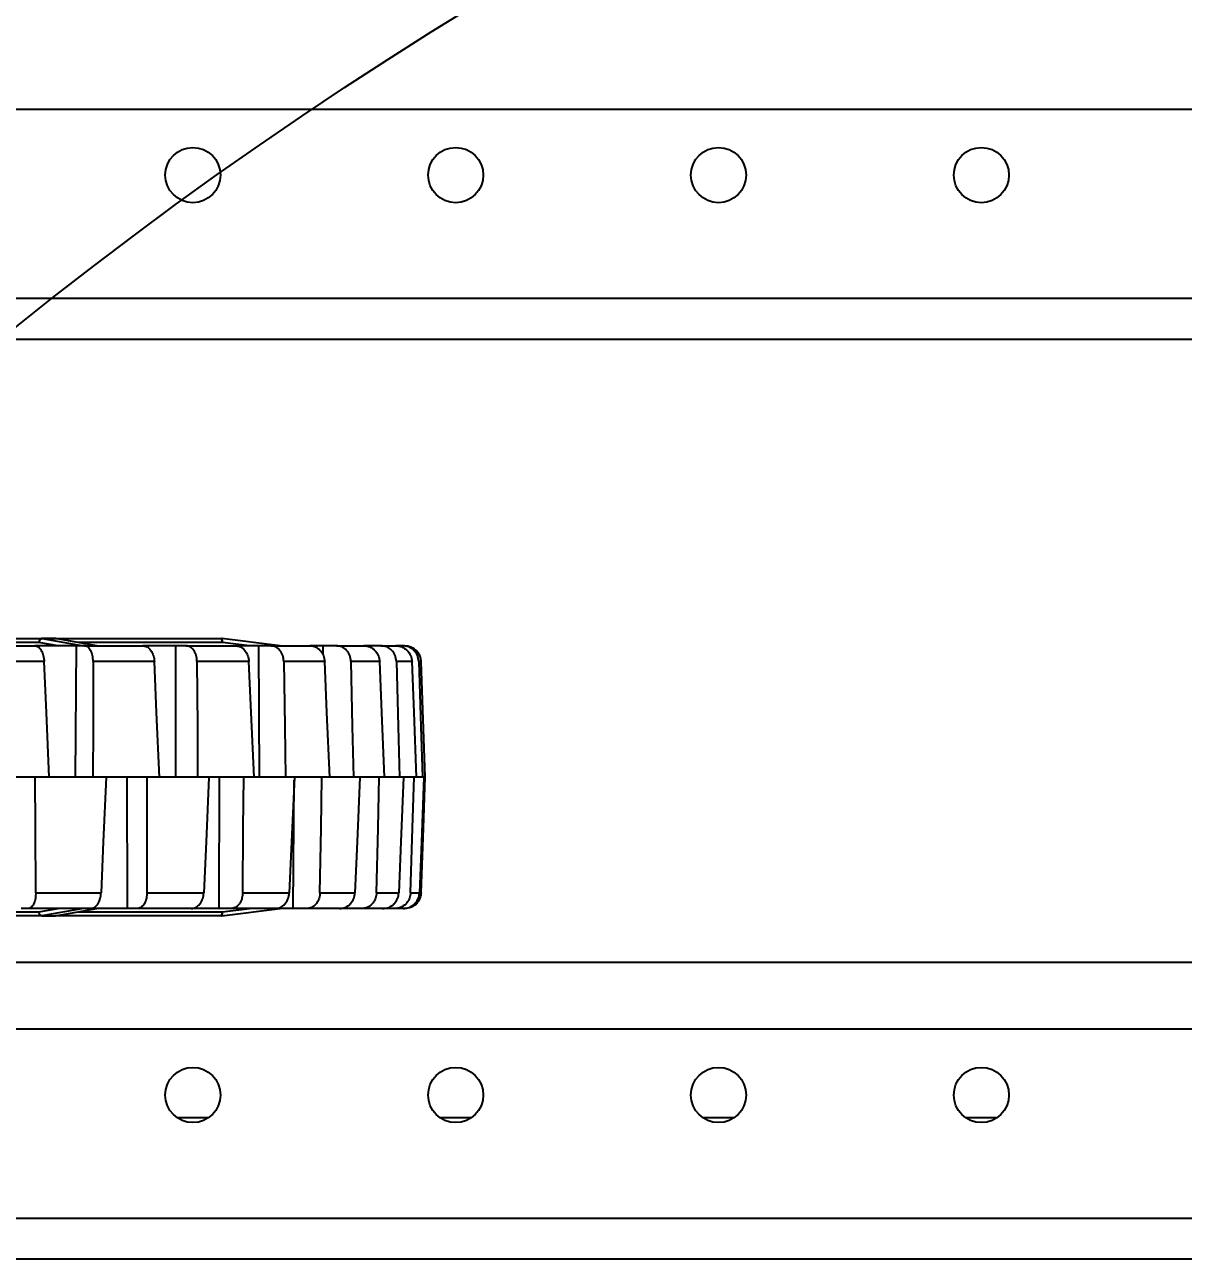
# Model space of a CAD drawing. Header units: inches. Extents: x 0 to 11, y 0 to 8.4.
# Drawn here: x 3.2912 to 3.6585, y 6.4814 to 6.8728 of the extents above; entities that cross this region are included whole.
import ezdxf

# ---------------------------------------------------------------- set-up
doc = ezdxf.new("R2010")
doc.units = ezdxf.units.IN
doc.header["$MEASUREMENT"] = 0
doc.header["$PDSIZE"] = -1
doc.layers.add('DIM', color=3, linetype='Continuous')
doc.layers.add('OBJ', color=50, linetype='Continuous')
doc.dimstyles.get("Standard").update_dxf_attribs({"dimtxt": 0.18, "dimasz": 0.18, "dimexe": 0.18, "dimexo": 0.0625, "dimgap": 0.09, "dimtad": 0, "dimtih": 1, "dimtoh": 1, "dimdec": 4, "dimzin": 0, "dimdsep": 46, "dimtxsty": 'Standard', "dimcen": 0.09, "dimadec": 0, "dimazin": 0, "dimtfac": 1, "dimtdec": 4, "dimtofl": 0, "dimtmove": 0, "dimatfit": 3, "dimfxl": 1, "dimtolj": 1, "dimtzin": 0, "dimarcsym": 0})

# ---------------------------------------------------------------- blocks, each defined once
blk = doc.blocks.new('*D4')
at = {"layer": 'Defpoints', "color": 0, "transparency": 16777216}
for p in [(4.136179561686825, 7.075144194756748), (2.390624809930644, 6.845977528089745), (4.136179775280899, 6.845977528089745)]:
    blk.add_point(p, dxfattribs=at)
at = {"layer": 'DIM', "color": 0, "lineweight": -2, "transparency": 16777216}
for p, q in [((2.390624809930644, 7.205144194756748), (2.390624809930644, 7.335144194756748)), ((4.086179561686826, 7.075144194756748), (2.265624809930644, 7.075144194756748)), ((4.086179775280899, 6.845977528089745), (2.265624809930644, 6.845977528089745)), ((2.390624809930644, 6.715977528089745), (2.390624809930644, 6.585977528089745)), ((2.390624809930644, 6.585977528089745), (2.260624809930644, 6.585977528089745))]:
    blk.add_line(p, q, dxfattribs=at)
at = {"layer": 'DIM', "color": 0, "transparency": 16777216}
for points in [[(2.368958143263977, 7.205144194756748), (2.41229147659731, 7.205144194756748), (2.390624809930644, 7.075144194756748)], [(2.368958143263978, 6.715977528089745), (2.412291476597311, 6.715977528089745), (2.390624809930644, 6.845977528089745)]]:
    blk.add_solid(points, dxfattribs=at)
at = {"layer": 'DIM', "color": 0, "transparency": 16777216, "insert": (2.013124809930646, 6.585977528089742), "char_height": 0.125, "attachment_point": 5}
blk.add_mtext('\\A1;2.75', dxfattribs=at)

msp = doc.modelspace()

# ---------------------------------------------------------------- linework, layer by layer
at = {"color": 7, "linetype": 'Continuous', "lineweight": 25}
for p, q in [((5.305346441947762, 6.845977528089739), (2.967013108614034, 6.845977528089743)), ((5.305346441947762, 6.785977528089739), (2.967013108614043, 6.785977528089743)), ((5.305346441947762, 6.773060861423073), (2.967013108614045, 6.773060861423077)), ((3.22867128252347, 6.678206694756414), (3.296627730880001, 6.678206694756415)), ((3.296627730880001, 6.678206694756415), (3.300894522163971, 6.678206694756415)), ((3.296730311147132, 6.678197760903072), (3.309788704843809, 6.675915028089749)), ((3.300997102431102, 6.678197760903072), (3.296730311147132, 6.678197760903072)), ((3.300894522163971, 6.678206694756414), (3.353567618854525, 6.678206694756414)), ((3.314055496127779, 6.675915028089749), (3.300997102431102, 6.678197760903072)), ((3.300997102431102, 6.678197760903072), (3.301109770118142, 6.678188022624298)), ((3.314109392501766, 6.675915563601756), (3.301109770118142, 6.678188022624298)), ((3.372185599480958, 6.675915220969451), (3.353720939044077, 6.678197256290348)), ((3.295722077102575, 6.676978354347222), (3.22720061996757, 6.676978354347222)), ((3.273617714474535, 6.675915028089749), (3.294403062245168, 6.675915028089749)), ((3.307463605143963, 6.675915028089749), (3.294403062245169, 6.675915028089749)), ((3.301804844571924, 6.675915028089749), (3.295722077102575, 6.676978354347222)), ((3.307463605143963, 6.675915028089749), (3.307154456891289, 6.634248361423082)), ((3.310131279454156, 6.675915028089749), (3.307463605143963, 6.675915028089749)), ((3.353860691807057, 6.676978354347222), (3.308029688433699, 6.676978354347222)), ((3.310131279454156, 6.675915028089749), (3.328645834910255, 6.675915028089749)), ((3.339002772470791, 6.675915028089749), (3.328645834910255, 6.675915028089749)), ((3.339002772470791, 6.675915028089749), (3.338960830676638, 6.634248361423082)), ((3.342331323857066, 6.675915028089749), (3.339002772470791, 6.675915028089749)), ((3.342331323857066, 6.675915028089749), (3.358012531599913, 6.675915028089749)), ((3.362464396621817, 6.675915028089749), (3.353860691807057, 6.676978354347222)), ((3.365351173515276, 6.675915028089749), (3.358012531599913, 6.675915028089749)), ((3.365351173515276, 6.675915028089749), (3.365577712559837, 6.634248361423082)), ((3.369239465628088, 6.675915028089749), (3.365351173515276, 6.675915028089749)), ((3.369239465628088, 6.675915028089749), (3.381610860095492, 6.675915028089749)), ((3.385708225444617, 6.675915028089749), (3.381610860095492, 6.675915028089749)), ((3.385708225444617, 6.675915028089749), (3.385741338441196, 6.673088548441909)), ((3.390038114495689, 6.675915028089749), (3.385708225444616, 6.675915028089749)), ((3.390038114495689, 6.675915028089749), (3.398723797126986, 6.675915028089749)), ((3.399455389537105, 6.675915028089749), (3.398723797126986, 6.675915028089749)), ((3.40409531403865, 6.675915028089749), (3.399455389537105, 6.675915028089749)), ((3.40409531403865, 6.675915028089749), (3.408831374762254, 6.675915028089749)), ((3.410983943362144, 6.675915028089749), (3.408831374762253, 6.675915028089748)), ((3.297386289417577, 6.670888462968406), (3.275571199656977, 6.670888462968406)), ((3.332326638342549, 6.670888462968406), (3.312894839865592, 6.670888462968406)), ((3.362279071942377, 6.670888462968406), (3.345820990112822, 6.670888462968406)), ((3.386333500678794, 6.670888462968406), (3.37334920598484, 6.670888462968406)), ((3.403759042906773, 6.670888462968406), (3.394643056572326, 6.670888462968406)), ((3.414026232343466, 6.670888462968406), (3.409055539000386, 6.670888462968406)), ((3.416887243313028, 6.670888462968405), (3.416148737283513, 6.670888462968406)), ((3.418166743853244, 6.634248361423128), (3.416887243313028, 6.670888462968405)), ((3.294496864604684, 6.634248361423082), (3.279841927457715, 6.634248361423082)), ((3.29891116955478, 6.634248361423082), (3.294496864604684, 6.634248361423082)), ((3.312818504812317, 6.634248361423082), (3.29891116955478, 6.634248361423082)), ((3.316985367626603, 6.634248361423082), (3.312818504812317, 6.634248361423082)), ((3.33003925777592, 6.634248361423118), (3.316985367626603, 6.634248361423082)), ((3.323825517435521, 6.592581694756416), (3.323649301858637, 6.634248361423082)), ((3.333926966112378, 6.634248361423082), (3.33003925777592, 6.634248361423118)), ((3.346028063167285, 6.634248361423047), (3.333926966112378, 6.634248361423082)), ((3.349607029217994, 6.634248361423082), (3.346028063167285, 6.634248361423047)), ((3.360663236523059, 6.634248361423082), (3.349607029217994, 6.634248361423082)), ((3.352879862174658, 6.592581694756416), (3.352972513365615, 6.634248361423082)), ((3.363906222195352, 6.634248361423082), (3.360663236523059, 6.634248361423082)), ((3.373833395337064, 6.634248361423082), (3.363906222195352, 6.634248361423082)), ((3.376715719551792, 6.634248361423082), (3.373833395337064, 6.634248361423082)), ((3.376321792282946, 6.592581694756416), (3.376671986392393, 6.633259997958006)), ((3.385438306748352, 6.634248361423128), (3.376715719551792, 6.634248361423082)), ((3.387938033277857, 6.634248361423082), (3.385438306748352, 6.634248361423128)), ((3.395389650373857, 6.634248361423082), (3.387938033277857, 6.634248361423082)), ((3.397487754789863, 6.634248361423082), (3.395389650373857, 6.634248361423082)), ((3.403611690479794, 6.634248361423128), (3.397487754789863, 6.634248361423082)), ((3.405292204940833, 6.634248361423082), (3.403611690479794, 6.634248361423128)), ((3.410041852376358, 6.634248361423082), (3.405292204940833, 6.634248361423082)), ((3.411291987152655, 6.634248361423082), (3.410041852376358, 6.634248361423082)), ((3.414631198648877, 6.634248361423081), (3.411291987152655, 6.634248361423082)), ((3.415441439459936, 6.634248361423081), (3.414631198648877, 6.634248361423081)), ((3.417344801601097, 6.634248361423034), (3.415441439459936, 6.634248361423081)), ((3.417708982025105, 6.634248361423081), (3.417344801601097, 6.634248361423034)), ((3.418166743853246, 6.634248361423081), (3.417708982025105, 6.634248361423081)), ((3.294714572454943, 6.597608259877758), (3.31541679477984, 6.597608259877758)), ((3.329973639076363, 6.597608259877758), (3.34798712598573, 6.597608259877758)), ((3.360316285064669, 6.597608259877758), (3.375093705874029, 6.597608259877758)), ((3.384820564475625, 6.597608259877758), (3.395912914731421, 6.597608259877758)), ((3.402741927179093, 6.597608259877758), (3.409812171431803, 6.597608259877758)), ((3.413535841637976, 6.597608259877758), (3.416369154093698, 6.597608259877756)), ((3.292347040484077, 6.592581694756416), (3.290041559628227, 6.592581694756416)), ((3.312072051720341, 6.592581694756416), (3.292347040484077, 6.592581694756416)), ((3.295722077102575, 6.591518368498942), (3.301804844571925, 6.592581694756416)), ((3.309788704843809, 6.592581694756416), (3.296679204958313, 6.590290028089748)), ((3.300945996242283, 6.590290028089748), (3.314055496127779, 6.592581694756416)), ((3.30100972864082, 6.590291212009435), (3.314110356327085, 6.592581327730343)), ((3.323825517435521, 6.592581694756416), (3.312072051720341, 6.592581694756416)), ((3.326835082587772, 6.592581694756416), (3.323825517435521, 6.592581694756416)), ((3.343998275317291, 6.592581694756416), (3.326835082587772, 6.592581694756416)), ((3.352879862174658, 6.592581694756416), (3.343998275317292, 6.592581694756416)), ((3.356502067509072, 6.592581694756416), (3.352879862174658, 6.592581694756416)), ((3.353720939044077, 6.590299466555814), (3.372187160130864, 6.592581694756415)), ((3.353860691807057, 6.59151836849894), (3.362464396621821, 6.592581694756415)), ((3.370581946805754, 6.592581694756416), (3.356502067509072, 6.592581694756416)), ((3.376321792282946, 6.592581694756416), (3.370581946805755, 6.592581694756416)), ((3.380446578923362, 6.592581694756416), (3.376321792282946, 6.592581694756416)), ((3.39101533477954, 6.592581694756415), (3.380446578923362, 6.592581694756416)), ((3.393439036576234, 6.592581694756415), (3.39101533477954, 6.592581694756415)), ((3.393439036576234, 6.592581694756415), (3.393450904614132, 6.593387261630089)), ((3.397941074967826, 6.592581694756415), (3.393439036576234, 6.592581694756415)), ((3.404677581084858, 6.592581694756415), (3.397941074967826, 6.592581694756415)), ((3.408453994232795, 6.592581694756415), (3.404677581084858, 6.592581694756415)), ((3.411153565281153, 6.592581694756415), (3.408453994232794, 6.592581694756415)), ((3.411665906986197, 6.592581694756415), (3.411153565281153, 6.592581694756415)), ((3.22720061996757, 6.59151836849894), (3.295722077102575, 6.591518368498942)), ((3.296679318181736, 6.590290028089748), (3.22867128252347, 6.590290028089748)), ((3.296679204958313, 6.590290028089748), (3.296679318181736, 6.590290028089748)), ((3.296679318181736, 6.590290028089748), (3.300945883018859, 6.590290028089748)), ((3.300945883018859, 6.590290028089748), (3.300945996242283, 6.590290028089748)), ((3.301056685195962, 6.590315349263633), (3.300945996242283, 6.590290028089748)), ((3.353567618854525, 6.590290028089748), (3.300945996242282, 6.590290028089748)), ((3.308029688433696, 6.59151836849894), (3.353860691807057, 6.59151836849894)), ((3.778790180731374, 6.575479660636207), (3.169611570163569, 6.575479660636392)), ((3.959096441947688, 6.554310861423267), (2.967013108614079, 6.554310861423295)), ((3.349470091750315, 6.526267062211141), (3.339556125478414, 6.526267062211144)), ((3.43280342508362, 6.526267062211115), (3.422889458811773, 6.526267062211119)), ((3.516136758416999, 6.52626706221109), (3.506222792145062, 6.526267062211094)), ((3.599470091750239, 6.526267062211065), (3.589556125478486, 6.526267062211067)), ((3.96951310861435, 6.494310861423267), (2.967013108614087, 6.494310861423301)), ((3.969513108614349, 6.481394194756599), (2.967013108614089, 6.481394194756635))]:
    msp.add_line(p, q, dxfattribs=at)
at = {"color": 7, "linetype": 'Continuous', "lineweight": 25, "flags": 128}
for points in [[(3.29891116955478, 6.634248361423082), (3.298057511368683, 6.654766836181692), (3.297386289417577, 6.670888462968406)], [(3.312894839865592, 6.670888462968406), (3.312852367536153, 6.650370023848695), (3.312818504812317, 6.634248361423082)], [(3.333926966112378, 6.634248361423082), (3.333031125450238, 6.654766836181691), (3.332326638342549, 6.670888462968406)], [(3.345820990112822, 6.670888462968406), (3.345937294378919, 6.650370023848727), (3.346028063167285, 6.634248361423047)], [(3.363906222195352, 6.634248361423082), (3.36299541872237, 6.654766836181691), (3.362279071942377, 6.670888462968406)], [(3.373349205984841, 6.670888462968406), (3.373620753000202, 6.650370023848699), (3.373833395337064, 6.634248361423082)], [(3.387938033277857, 6.634248361423082), (3.387039941296672, 6.654766836181692), (3.386333500678794, 6.670888462968406)], [(3.394643056572326, 6.670888462968406), (3.3950615955183, 6.650370023848675), (3.395389650373857, 6.634248361423082)], [(3.405292204940833, 6.634248361423082), (3.404434112521836, 6.654766836181692), (3.403759042906773, 6.670888462968406)], [(3.409055539000386, 6.670888462968406), (3.40960835278289, 6.650370023848676), (3.410041852376358, 6.634248361423082)], [(3.415441439459936, 6.634248361423081), (3.414649419307062, 6.654766836181691), (3.414026232343466, 6.670888462968406)], [(3.416148737283513, 6.670888462968406), (3.416819028935502, 6.650370023848646), (3.417344801601097, 6.634248361423034)], [(3.294714572454943, 6.597608259877758), (3.294592894053761, 6.618126698863051), (3.294496864604684, 6.634248361423082)], [(3.316985367626603, 6.634248361423082), (3.316107276810037, 6.613729886800779), (3.31541679477984, 6.597608259877758)], [(3.329973639076363, 6.597608259877758), (3.330010696055047, 6.618126698863072), (3.33003925777592, 6.634248361423118)], [(3.349607029217994, 6.634248361423082), (3.348700256615811, 6.613729886800774), (3.34798712598573, 6.597608259877758)], [(3.360316285064669, 6.597608259877758), (3.360510951465672, 6.618126698863051), (3.360663236523059, 6.634248361423082)], [(3.376715719551792, 6.634248361423082), (3.375807816990662, 6.613729886800829), (3.375093705874029, 6.597608259877758)], [(3.384820564475625, 6.597608259877758), (3.38516692545886, 6.618126698863078), (3.385438306748352, 6.634248361423128)], [(3.397487754789863, 6.634248361423082), (3.396606308429685, 6.61372988680086), (3.395912914731421, 6.597608259877758)], [(3.402741927179093, 6.597608259877758), (3.40322945874135, 6.618126698863077), (3.403611690479794, 6.634248361423128)], [(3.411291987152655, 6.634248361423082), (3.410463779295048, 6.613729886800866), (3.409812171431803, 6.597608259877758)], [(3.413535841637976, 6.597608259877758), (3.414149730379438, 6.61812669886305), (3.414631198648877, 6.634248361423081)], [(3.417708982025105, 6.634248361423081), (3.416959177346727, 6.613729886800846), (3.416369154093698, 6.597608259877756)], [(3.416874340223424, 6.597608259877756), (3.417595933445327, 6.618126698863077), (3.418162009076029, 6.634248361423128)]]:
    msp.add_lwpolyline(points, dxfattribs=at)
at = {"color": 7, "linetype": 'Continuous', "lineweight": 25}
for centre, radius in [((3.344513108614497, 6.82514419475641), 0.008750000000000036), ((3.42784644194783, 6.825144194756409), 0.008750000000000036), ((3.511179775281164, 6.825144194756409), 0.008750000000000036), ((3.594513108614497, 6.825144194756409), 0.008750000000000036), ((3.344513108614366, 6.533477528089981), 0.008749999999999147), ((3.427846441947698, 6.533477528089975), 0.008749999999999147), ((3.511179775281033, 6.533477528089918), 0.008749999999999147), ((3.594513108614365, 6.533477528089956), 0.008750000000000924)]:
    msp.add_circle(centre, radius, dxfattribs=at)
for centre, radius, start, end in [((3.296827778075823, 6.677111161343039), 0.001113648212130464, 100.348343377579, 186.8490503493762), ((3.296943823605267, 6.676994704678125), 0.001221855904009156, 100.0637832247645, 180.766729457955), ((3.296627568907991, 6.677611444599762), 0.0005952501786901889, 80.0607757694904, 89.98440939121888), ((3.300894522163971, 6.676956694756415), 0.001250000000000639, 80.08433878904344, 90), ((3.300894360191961, 6.677611444599765), 0.0005952501786875245, 80.06077576944615, 89.98440939117607), ((3.352337501767418, 6.677264065175727), 0.001549754359368019, 349.3762496136322, 37.46267755210268), ((3.35356760711557, 6.67702381441043), 0.001182880346042821, 82.95371263088587, 89.9994313942338), ((3.352438302996819, 6.677432733493729), 0.001493201371641972, 342.284026611128, 30.79730582541083), ((3.411682082755636, 6.670706694756415), 0.005208333333333626, 1.999999999970949, 90), ((3.352337501767412, 6.591232657670438), 0.00154975435937413, 322.5373224479598, 10.62375038622636), ((3.353567618854525, 6.591540028089748), 0.001249999999999751, 270.0000000000008, 277.0454215554866), ((3.352438302996816, 6.591063989352432), 0.001493201371644462, 329.2026941746803, 17.71597338886389)]:
    msp.add_arc(centre, radius, start, end, dxfattribs=at)
for points, knots in [([(3.294403062245168, 6.675915028089749), (3.294772634740976, 6.675840293220594), (3.295511578904501, 6.675690864093696), (3.296472329615755, 6.674538931614188), (3.297178790581936, 6.672884560235052), (3.297317040440804, 6.671554624264338), (3.297386289417577, 6.670888462968406)], [0, 0, 0, 0, 0.2499136709341271, 0.4996915371567176, 0.7493968572079485, 1, 1, 1, 1]), ([(3.312894839865592, 6.670888462968406), (3.312854927715318, 6.671552768587643), (3.312775125010191, 6.672881020387687), (3.31214252193017, 6.67453509099341), (3.311231950436233, 6.675689851334807), (3.310498608656768, 6.675839879385744), (3.310131279454156, 6.675915028089749)], [0, 0, 0, 0, 0.2499123639394869, 0.4996895068213389, 0.7493956301627093, 1, 1, 1, 1]), ([(3.328645834910255, 6.675915028089749), (3.32910634691599, 6.675840293220594), (3.330027120682246, 6.675690864093696), (3.331216378609601, 6.674538931614187), (3.332084204603293, 6.672884560235053), (3.332245730474671, 6.671554624264338), (3.332326638342549, 6.670888462968406)], [0, 0, 0, 0, 0.2499136709340174, 0.4996915371566029, 0.749396857207886, 1, 1, 1, 1]), ([(3.345820990112822, 6.670888462968406), (3.345765709101154, 6.671552768587645), (3.345655176988932, 6.672881020387687), (3.344852207994679, 6.67453509099341), (3.343706527829786, 6.675689851334807), (3.342790273522273, 6.675839879385744), (3.342331323857066, 6.675915028089749)], [0, 0, 0, 0, 0.2499123639395288, 0.4996895068213829, 0.7493956301627607, 1, 1, 1, 1]), ([(3.358012531599913, 6.675915028089749), (3.35854999069131, 6.675840293220594), (3.359624616815346, 6.675690864093696), (3.361006246958472, 6.674538931614186), (3.362009069526, 6.672884560235052), (3.36218896352802, 6.671554624264338), (3.362279071942377, 6.670888462968406)], [0, 0, 0, 0, 0.2499136709341117, 0.4996915371566667, 0.7493968572079288, 1, 1, 1, 1]), ([(3.373349205984841, 6.670888462968406), (3.373280235797347, 6.671552768587643), (3.373142332740326, 6.672881020387689), (3.372193395638409, 6.674535090993411), (3.370847417714628, 6.675689851334807), (3.369776090802555, 6.675839879385744), (3.369239465628088, 6.675915028089749)], [0, 0, 0, 0, 0.2499123639394773, 0.499689506821383, 0.7493956301627234, 1, 1, 1, 1]), ([(3.381610860095492, 6.675915028089749), (3.382208935850027, 6.675840293220594), (3.38340476236085, 6.675690864093696), (3.384936784586987, 6.674538931614186), (3.386044133472089, 6.672884560235053), (3.386236929616532, 6.671554624264338), (3.386333500678794, 6.670888462968406)], [0, 0, 0, 0, 0.2499136709340751, 0.4996915371566658, 0.7493968572079436, 1, 1, 1, 1]), ([(3.394643056572326, 6.670888462968406), (3.394562492833251, 6.671552768587643), (3.394401408946039, 6.672881020387686), (3.393335336710115, 6.674535090993411), (3.391829957885562, 6.675689851334807), (3.390636110095034, 6.675839879385744), (3.390038114495689, 6.675915028089749)], [0, 0, 0, 0, 0.2499123639394828, 0.49968950682131, 0.7493956301626814, 1, 1, 1, 1]), ([(3.398723797126986, 6.675915028089749), (3.399364317315497, 6.675840293220593), (3.400645009629693, 6.675690864093696), (3.402280874218739, 6.674538931614187), (3.403459103185887, 6.672884560235052), (3.403658943459464, 6.671554624264338), (3.403759042906773, 6.670888462968406)], [0, 0, 0, 0, 0.2499136709339639, 0.4996915371565696, 0.7493968572078968, 1, 1, 1, 1]), ([(3.409055539000386, 6.670888462968406), (3.408965829598177, 6.671552768587643), (3.408786459333172, 6.672881020387687), (3.407635644028671, 6.67453509099341), (3.406016604477171, 6.675689851334809), (3.404736510269187, 6.675839879385744), (3.40409531403865, 6.675915028089749)], [0, 0, 0, 0, 0.2499123639394856, 0.4996895068213658, 0.7493956301626745, 1, 1, 1, 1]), ([(3.408831374762253, 6.675915028089749), (3.409494877502935, 6.675840293220594), (3.410821522432599, 6.675690864093696), (3.412511524466804, 6.674538931614186), (3.413724833625046, 6.672884560235052), (3.413925645982165, 6.671554624264337), (3.414026232343466, 6.670888462968406)], [0, 0, 0, 0, 0.2499136709341841, 0.4996915371566819, 0.7493968572079756, 1, 1, 1, 1]), ([(3.416148737283513, 6.670888462968406), (3.416052607992957, 6.671552768587643), (3.415860401424896, 6.672881020387686), (3.414659809992506, 6.674535090993408), (3.412976303411559, 6.675689851334807), (3.411648857800869, 6.675839879385743), (3.410983943362144, 6.675915028089749)], [0, 0, 0, 0, 0.2499123639395094, 0.499689506821386, 0.7493956301627208, 1, 1, 1, 1]), ([(3.294714572454943, 6.597608259877758), (3.294690174892629, 6.597007836070748), (3.294651568316597, 6.596057728553508), (3.294372759614686, 6.594872584509078), (3.293972215559837, 6.593798974505883), (3.293294253612264, 6.592804719265812), (3.292662759773533, 6.592656031922512), (3.292347040484077, 6.592581694756416)], [0, 0, 0, 0, 0.2258044907775629, 0.3573118547434246, 0.5009271414487724, 0.7504854067850933, 1, 1, 1, 1]), ([(3.312072051720341, 6.592581694756416), (3.312488490317381, 6.592656193503378), (3.313321087698363, 6.592805140940159), (3.314247204924208, 6.593791275249433), (3.314817533821717, 6.594842732691164), (3.315248011714186, 6.596019348412986), (3.315350666612094, 6.596985734131659), (3.31541679477984, 6.597608259877758)], [0, 0, 0, 0, 0.2498545218868165, 0.4995411617171258, 0.6366718540727229, 0.7659515028504972, 1, 1, 1, 1]), ([(3.329973639076363, 6.597608259877758), (3.329935959389774, 6.597007836078085), (3.329876335248815, 6.59605772856639), (3.32950119991497, 6.594872584519472), (3.328968262254659, 6.593798974508988), (3.328073681393447, 6.592804719265841), (3.327247924769972, 6.592656031922521), (3.326835082587772, 6.592581694756416)], [0, 0, 0, 0, 0.2258044880404513, 0.35731185269269, 0.5009271414613929, 0.7504854067914193, 1, 1, 1, 1]), ([(3.343998275317291, 6.592581694756416), (3.344498930794498, 6.592656193503378), (3.34549990534887, 6.592805140940159), (3.346607466043786, 6.593791275249433), (3.347285914154177, 6.594842732691162), (3.347795600627211, 6.59601934841298), (3.347912087527419, 6.596985734131655), (3.34798712598573, 6.597608259877759)], [0, 0, 0, 0, 0.2498545218868561, 0.4995411617171356, 0.6366718540719531, 0.7659515028494792, 1, 1, 1, 1]), ([(3.360316285064669, 6.597608259877758), (3.360266468131321, 6.597007836078135), (3.360187638073932, 6.596057728566479), (3.359727574403244, 6.594872584519544), (3.359078436180347, 6.59379897450901), (3.357994417794238, 6.592804719265841), (3.356999488583201, 6.592656031922521), (3.356502067509072, 6.592581694756416)], [0, 0, 0, 0, 0.2258044880215721, 0.3573118526785118, 0.5009271414614443, 0.7504854067914623, 1, 1, 1, 1]), ([(3.370581946805754, 6.592581694756416), (3.371151606999795, 6.592656193503377), (3.372290544622242, 6.592805140940158), (3.373545896114829, 6.59379127524933), (3.374311849135494, 6.594842732690815), (3.374885257623643, 6.596019348412551), (3.375012037130686, 6.59698573413141), (3.375093705874029, 6.597608259877758)], [0, 0, 0, 0, 0.2498545218870885, 0.4995411617176094, 0.6366718540035683, 0.7659515027582103, 1, 1, 1, 1]), ([(3.384820564475625, 6.597608259877759), (3.384760123956441, 6.597007836070701), (3.38466448319245, 6.596057728553426), (3.384133469982863, 6.594872584509011), (3.383387854936706, 6.593798974505861), (3.382147336379736, 6.592804719265812), (3.381013465001779, 6.592656031922512), (3.380446578923361, 6.592581694756416)], [0, 0, 0, 0, 0.2258044907953093, 0.3573118547567088, 0.5009271414486975, 0.7504854067850693, 1, 1, 1, 1]), ([(3.39101533477954, 6.592581694756415), (3.391636690853681, 6.592656193503378), (3.392878985500872, 6.592805140940159), (3.394243984571467, 6.593791275249381), (3.395074169407585, 6.594842732690986), (3.395693877183924, 6.596019348412763), (3.39582709716656, 6.596985734131532), (3.395912914731421, 6.597608259877758)], [0, 0, 0, 0, 0.2498545218869647, 0.4995411617173899, 0.6366718540373913, 0.7659515028033008, 1, 1, 1, 1]), ([(3.402741927179093, 6.597608259877758), (3.40267269953137, 6.597007836078058), (3.402563154060065, 6.596057728566342), (3.401977325886816, 6.594872584519433), (3.401157889147624, 6.593798974508976), (3.399798562940787, 6.592804719265842), (3.39856020150392, 6.59265603192252), (3.397941074967826, 6.592581694756415)], [0, 0, 0, 0, 0.2258044880505694, 0.3573118527002941, 0.500927141461342, 0.7504854067913742, 1, 1, 1, 1]), ([(3.404677581084858, 6.592581694756415), (3.405331753449209, 6.592656193503377), (3.406639658626921, 6.592805140940159), (3.408072830469423, 6.593791275249382), (3.408942022374801, 6.594842732690998), (3.40958919993219, 6.596019348412776), (3.409724812568681, 6.59698573413154), (3.409812171431803, 6.597608259877758)], [0, 0, 0, 0, 0.249854521886953, 0.4995411617173365, 0.6366718540395833, 0.7659515028062815, 0.9999999999999999, 0.9999999999999999, 0.9999999999999999, 0.9999999999999999]), ([(3.413535841637976, 6.597608259877758), (3.413459930307434, 6.597007836078256), (3.413339808611025, 6.596057728566691), (3.412716965563007, 6.594872584519714), (3.411848605304217, 6.59379897450906), (3.410411773890188, 6.592804719265841), (3.409106549380048, 6.59265603192252), (3.408453994232795, 6.592581694756415)], [0, 0, 0, 0, 0.2258044879764889, 0.3573118526447648, 0.500927141461684, 0.7504854067915797, 0.9999999999999999, 0.9999999999999999, 0.9999999999999999, 0.9999999999999999]), ([(3.411153565281153, 6.592581694756415), (3.411820677239449, 6.592656193503375), (3.413154452910691, 6.592805140940157), (3.414612251323796, 6.59379127524933), (3.415494040342166, 6.594842732690818), (3.416149023518089, 6.596019348412554), (3.416282908287135, 6.596985734131413), (3.416369154093698, 6.597608259877756)], [0, 0, 0, 0, 0.249854521887122, 0.4995411617176205, 0.6366718540041525, 0.765951502758973, 1, 1, 1, 1]), ([(3.416874340223423, 6.597608259877758), (3.416794051735689, 6.59700783607075), (3.416667003649232, 6.59605772855351), (3.41602607049269, 6.594872584509078), (3.415135171404677, 6.593798974505881), (3.413664492183802, 6.592804719265812), (3.412332063186664, 6.592656031922511), (3.411665906986197, 6.592581694756415)], [0, 0, 0, 0, 0.2258044907771713, 0.3573118547431008, 0.5009271414487702, 0.7504854067851027, 1, 1, 1, 1]), ([(3.296679204958313, 6.590290028089748), (3.296551144733537, 6.590311636356752), (3.296284806573783, 6.590356576978084), (3.295969082496955, 6.590687665804358), (3.29577364973983, 6.591100228343443), (3.29573882824412, 6.5913825537471), (3.295722077102575, 6.591518368498942)], [0, 0, 0, 0, 0.2702622342593636, 0.5620882381667056, 0.789339264224824, 1, 1, 1, 1])]:
    msp.add_open_spline(points, degree=3, knots=knots, dxfattribs=at)
at = {"layer": 'OBJ'}
msp.add_circle((4.136179561686824, 5.720977528090078), 1.354166666666667, dxfattribs=at)

# ---------------------------------------------------------------- dimensions: what is measured, and where the dimension line sits
at = {"layer": 'DIM'}
dim = msp.add_linear_dim(base=(2.390624809930644, 6.845977528089745), p1=(4.136179561686824, 7.075144194756745), p2=(4.136179775280898, 6.845977528089741), angle=90, dimstyle='Standard', override={"dimtxt": 0.125, "dimasz": 0.13, "dimexe": 0.125, "dimexo": 0.05, "dimgap": 0.06, "dimdec": 2, "dimlfac": 12, "dimzin": 1, "dimadec": 2, "dimtdec": 2, "dimtzin": 1}, dxfattribs=at)
dim.commit()
dim.dimension.update_dxf_attribs({"geometry": '*D4', "text_midpoint": (2.013124809930646, 6.585977528089742)})

doc.saveas('drawing.dxf')
